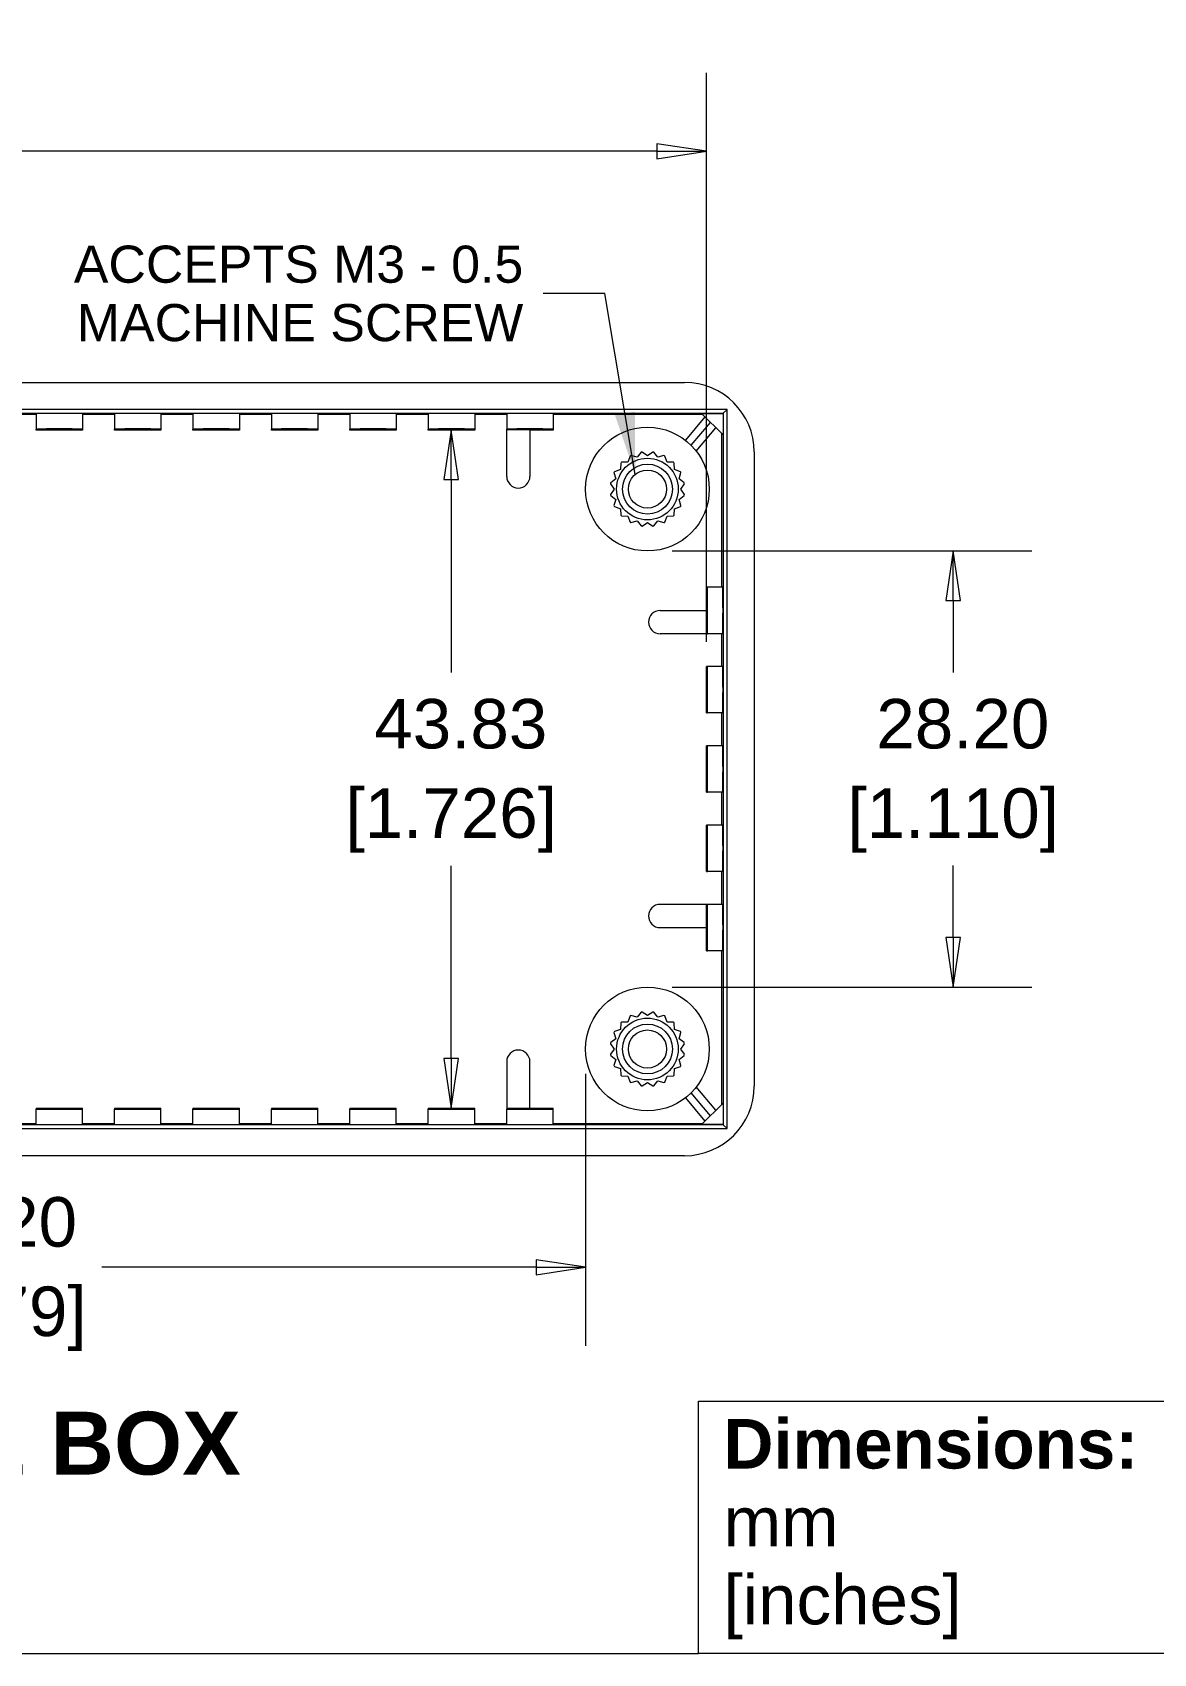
# Model space of a CAD drawing. Header units: millimetres. Extents: x 15 to 432, y 11 to 331.
# Drawn here: x 234.8 to 307.3, y 15.4 to 120.3 of the extents above; entities that cross this region are included whole.
import ezdxf

# ---------------------------------------------------------------- set-up
doc = ezdxf.new("R2010")
doc.units = ezdxf.units.MM
doc.header["$LTSCALE"] = 1.6
doc.layers.get('0').update_dxf_attribs({"lineweight": 25})
for name, color, linetype, lineweight in [('Dimension (ANSI)', 7, 'Continuous', 9), ('Sketch Geometry (ANSI)', 7, 'Continuous', 9), ('Symbol (ANSI)', 7, 'Continuous', 9), ('Visible (ANSI)', 7, 'Continuous', 9), ('Visible Narrow (ANSI)', 7, 'Continuous', 9)]:
    doc.layers.add(name, color=color, linetype=linetype, lineweight=lineweight)
doc.styles.add('Label Text (ANSI)', font='arialbd.ttf')
doc.styles.add('Note Text (ANSI)', font='arial.ttf')
doc.styles.add('Text Style20', font='arial.ttf')
doc.dimstyles.new('Default - mm (ANSI)', dxfattribs={"dimscale": 1.6, "dimtxt": 2, "dimasz": 2, "dimexe": 3.175, "dimexo": 1, "dimgap": 0.8, "dimtad": 0, "dimtih": 1, "dimtoh": 1, "dimrnd": 1e-08, "dimzin": 4, "dimdsep": 46, "dimtxsty": 'Note Text (ANSI)', "dimblk": 'Filled-1', "dimcen": 0.09, "dimdle": 10, "dimclrd": 256, "dimclre": 256, "dimclrt": 256, "dimadec": 1, "dimazin": 0, "dimtfac": 1.524, "dimtofl": 0, "dimtmove": 0, "dimatfit": 3, "dimfxl": 0, "dimtolj": 1, "dimtzin": 0, "dimlwd": -1, "dimlwe": -1, "dimarcsym": 0})
doc.dimstyles.new('Default - mm (ANSI)$7', dxfattribs={"dimscale": 1.6, "dimtxt": 2, "dimasz": 2.5, "dimexe": 3.175, "dimexo": 1, "dimgap": 0.8, "dimtad": 0, "dimtih": 1, "dimtoh": 1, "dimrnd": 1e-08, "dimzin": 4, "dimdsep": 46, "dimtxsty": 'Note Text (ANSI)', "dimblk": 'Filled-1', "dimcen": 0.09, "dimdle": 10, "dimclrd": 256, "dimclre": 256, "dimclrt": 256, "dimadec": 1, "dimazin": 0, "dimtfac": 1.524, "dimtofl": 0, "dimtmove": 0, "dimatfit": 3, "dimfxl": 0, "dimtolj": 1, "dimtzin": 0, "dimlwd": -1, "dimlwe": -1, "dimarcsym": 0})

# ---------------------------------------------------------------- blocks, each defined once
blk = doc.blocks.new('Title Blocks HAMMOND')
at = {"layer": 'Sketch Geometry (ANSI)'}
for p, q in [((173.942, 9.64), (173.942, 19.837)), ((173.942, 19.837), (193.212, 19.837)), ((9.353, 9.64), (173.942, 9.64)), ((193.212, 9.64), (173.942, 9.64))]:
    blk.add_line(p, q, dxfattribs=at)
at = {"layer": 'Symbol (ANSI)', "insert": (174.947, 14.667), "char_height": 2, "width": 30.72329, "attachment_point": 4, "line_spacing_factor": 0.944221, "style": 'Note Text (ANSI)'}
blk.add_mtext('\\fArial|b1|i0;\\H2.0000;Dimensions:\\fArial|b0|i0;\\H2.0000;\\Pmm\\P[inches]', dxfattribs=at)
at = {"layer": 'Symbol (ANSI)'}
for tag, p, height, style in [('<TITLE>_001', (231.514, 16.349), 5, 'Text Style20'), ('REV:_DD.MM.YYYY_001', (248.641, 6.925), 2, 'Note Text (ANSI)')]:
    blk.add_attdef(tag, p, '', height=height, dxfattribs=dict(at, style=style))
blk = doc.blocks.new('Filled-1')
at = {"color": 0}
for p, q in [((0, 0), (-1, 0.15)), ((-1, 0.15), (-1, -0.15)), ((-1, 0), (0, 0)), ((-1, -0.15), (0, 0))]:
    blk.add_line(p, q, dxfattribs=at)
at = {"color": 0, "flags": 128}
blk.add_lwpolyline([(-1, -0.15), (0, 0), (-1, 0.15), (-1, -0.15)], dxfattribs=at)
at = {"color": 0}
blk.add_solid([(-1, -0.15), (0, 0), (-1, 0.15), (-1, -0.15)], dxfattribs=at)
blk = doc.blocks.new('*D30')
at = {"layer": 'Defpoints', "color": 0, "transparency": 16777216}
for p in [(278.41, 112.57), (184.58, 79.25), (278.41, 79.25)]:
    blk.add_point(p, dxfattribs=at)
at = {"layer": 'Dimension (ANSI)', "transparency": 16777216}
for p, q in [((184.58, 80.85), (184.58, 117.65)), ((278.41, 80.85), (278.41, 117.65)), ((187.78, 112.57), (213.29, 112.57)), ((275.21, 112.57), (228.93, 112.57))]:
    blk.add_line(p, q, dxfattribs=at)
at = {"layer": 'Dimension (ANSI)', "transparency": 16777216, "xscale": 3.2, "yscale": 3.2, "zscale": 3.2, "rotation": 180}
blk.add_blockref('Filled-1', (184.58, 112.57), dxfattribs=at)
at = {"layer": 'Dimension (ANSI)', "transparency": 16777216, "xscale": 3.2, "yscale": 3.2, "zscale": 3.2}
blk.add_blockref('Filled-1', (278.41, 112.57), dxfattribs=at)
at = {"layer": 'Dimension (ANSI)', "transparency": 16777216, "char_height": 3.2, "attachment_point": 5, "style": 'Note Text (ANSI)'}
for s, insert in [('\\A1; 93.83', (221.11, 115.48)), ('\\A1;[3.694]', (221.11, 109.24))]:
    blk.add_mtext(s, dxfattribs=dict(at, insert=insert))
blk = doc.blocks.new('*D31')
at = {"layer": 'Defpoints', "color": 0, "transparency": 16777216}
for p in [(260.43, 94.55), (260.43, 50.71), (261.91, 50.71)]:
    blk.add_point(p, dxfattribs=at)
at = {"layer": 'Dimension (ANSI)', "transparency": 16777216}
for p, q in [((261.91, 91.35), (261.91, 78.88)), ((261.91, 53.91), (261.91, 66.38))]:
    blk.add_line(p, q, dxfattribs=at)
at = {"layer": 'Dimension (ANSI)', "transparency": 16777216, "xscale": 3.2, "yscale": 3.2, "zscale": 3.2}
for p, rotation in [((261.91, 94.55), 90), ((261.91, 50.71), 270)]:
    blk.add_blockref('Filled-1', p, dxfattribs=dict(at, rotation=rotation))
at = {"layer": 'Dimension (ANSI)', "transparency": 16777216, "char_height": 3.2, "attachment_point": 5, "style": 'Note Text (ANSI)'}
for s, insert in [('\\A1; 43.83', (261.91, 75.54)), ('\\A1;[1.726]', (261.91, 69.3))]:
    blk.add_mtext(s, dxfattribs=dict(at, insert=insert))
blk = doc.blocks.new('*D32')
at = {"layer": 'Defpoints', "color": 0, "transparency": 16777216}
for p in [(274.6, 86.73), (274.6, 58.53), (294.37, 58.53)]:
    blk.add_point(p, dxfattribs=at)
at = {"layer": 'Dimension (ANSI)', "transparency": 16777216}
for p, q in [((276.2, 86.73), (299.45, 86.73)), ((294.37, 83.53), (294.37, 78.87)), ((294.37, 61.73), (294.37, 66.39)), ((276.2, 58.53), (299.45, 58.53))]:
    blk.add_line(p, q, dxfattribs=at)
at = {"layer": 'Dimension (ANSI)', "transparency": 16777216, "xscale": 3.2, "yscale": 3.2, "zscale": 3.2}
for p, rotation in [((294.37, 86.73), 90), ((294.37, 58.53), 270)]:
    blk.add_blockref('Filled-1', p, dxfattribs=dict(at, rotation=rotation))
at = {"layer": 'Dimension (ANSI)', "transparency": 16777216, "char_height": 3.2, "attachment_point": 5, "style": 'Note Text (ANSI)'}
for s, insert in [('\\A1; 28.20', (294.37, 75.54)), ('\\A1;[1.110]', (294.37, 69.3))]:
    blk.add_mtext(s, dxfattribs=dict(at, insert=insert))
blk = doc.blocks.new('*D33')
at = {"layer": 'Defpoints', "color": 0, "transparency": 16777216}
for p in [(192.4, 54.53), (270.6, 54.53), (192.4, 40.42)]:
    blk.add_point(p, dxfattribs=at)
at = {"layer": 'Dimension (ANSI)', "transparency": 16777216}
for p, q in [((192.4, 52.93), (192.4, 35.34)), ((270.6, 52.93), (270.6, 35.34)), ((195.6, 40.42), (223.68, 40.42)), ((267.4, 40.42), (239.32, 40.42))]:
    blk.add_line(p, q, dxfattribs=at)
at = {"layer": 'Dimension (ANSI)', "transparency": 16777216, "xscale": 3.2, "yscale": 3.2, "zscale": 3.2, "rotation": 180}
blk.add_blockref('Filled-1', (192.4, 40.42), dxfattribs=at)
at = {"layer": 'Dimension (ANSI)', "transparency": 16777216, "xscale": 3.2, "yscale": 3.2, "zscale": 3.2}
blk.add_blockref('Filled-1', (270.6, 40.42), dxfattribs=at)
at = {"layer": 'Dimension (ANSI)', "transparency": 16777216, "char_height": 3.2, "attachment_point": 5, "style": 'Note Text (ANSI)'}
for s, insert in [('\\A1; 78.20', (231.5, 43.33)), ('\\A1;[3.079]', (231.5, 37.09))]:
    blk.add_mtext(s, dxfattribs=dict(at, insert=insert))

msp = doc.modelspace()

# ---------------------------------------------------------------- linework, layer by layer
at = {"layer": 'Visible (ANSI)'}
for p, q in [((185.998, 97.63), (276.998, 97.63)), ((235.069, 95.547), (232.998, 95.547)), ((235.069, 95.61), (235.069, 94.61)), ((238.069, 95.61), (238.069, 94.61)), ((240.14, 95.547), (238.069, 95.547)), ((240.14, 95.61), (240.14, 94.61)), ((243.14, 95.61), (243.14, 94.61)), ((245.212, 95.547), (243.14, 95.547)), ((245.212, 95.61), (245.212, 94.61)), ((248.212, 95.61), (248.212, 94.61)), ((250.283, 95.547), (248.212, 95.547)), ((250.283, 95.61), (250.283, 94.61)), ((253.283, 95.61), (253.283, 94.61)), ((255.355, 95.547), (253.283, 95.547)), ((255.355, 95.61), (255.355, 94.61)), ((258.355, 95.61), (258.355, 94.61)), ((260.426, 95.547), (258.355, 95.547)), ((260.426, 95.61), (260.426, 94.61)), ((263.426, 95.61), (263.426, 94.61)), ((265.498, 95.547), (263.426, 95.547)), ((265.498, 95.61), (265.498, 94.61)), ((268.498, 95.61), (268.498, 94.61)), ((278.166, 95.547), (268.498, 95.547)), ((278.314, 95.399), (277.05, 93.889)), ((278.096, 95.617), (279.485, 95.617)), ((278.096, 95.617), (279.485, 94.228)), ((279.496, 95.629), (279.485, 95.617)), ((279.485, 95.617), (279.485, 94.228)), ((279.496, 95.629), (279.746, 95.879)), ((235.069, 94.547), (235.069, 94.61)), ((238.069, 94.547), (235.069, 94.547)), ((238.069, 94.61), (238.069, 94.547)), ((240.14, 94.547), (240.14, 94.61)), ((243.14, 94.547), (240.14, 94.547)), ((243.14, 94.61), (243.14, 94.547)), ((245.212, 94.547), (245.212, 94.61)), ((248.212, 94.547), (245.212, 94.547)), ((248.212, 94.61), (248.212, 94.547)), ((250.283, 94.547), (250.283, 94.61)), ((253.283, 94.547), (250.283, 94.547)), ((253.283, 94.61), (253.283, 94.547)), ((255.355, 94.547), (255.355, 94.61)), ((258.355, 94.547), (255.355, 94.547)), ((258.355, 94.61), (258.355, 94.547)), ((260.426, 94.547), (260.426, 94.61)), ((263.426, 94.547), (260.426, 94.547)), ((263.426, 94.61), (263.426, 94.547)), ((265.498, 94.558), (265.498, 94.61)), ((266.998, 94.558), (265.498, 94.558)), ((265.498, 91.547), (265.498, 94.558)), ((266.998, 94.558), (266.998, 91.547)), ((268.498, 94.547), (266.998, 94.547)), ((268.498, 94.61), (268.498, 94.547)), ((277.757, 93.182), (279.021, 94.692)), ((279.415, 84.38), (279.415, 94.298)), ((272.868, 92.412), (272.851, 91.999)), ((273.329, 92.476), (272.915, 92.46)), ((273.472, 92.864), (273.329, 92.476)), ((273.93, 92.783), (273.532, 92.895)), ((274.187, 93.107), (273.93, 92.783)), ((274.598, 92.889), (274.254, 93.118)), ((274.942, 93.118), (274.598, 92.889)), ((275.265, 92.783), (275.008, 93.107)), ((275.663, 92.895), (275.265, 92.783)), ((275.867, 92.476), (275.723, 92.864)), ((276.28, 92.46), (275.867, 92.476)), ((276.344, 91.999), (276.328, 92.412)), ((281.498, 93.13), (281.498, 52.13)), ((272.544, 91.397), (272.22, 91.14)), ((272.432, 91.795), (272.544, 91.397)), ((272.851, 91.999), (272.463, 91.855)), ((276.732, 91.855), (276.344, 91.999)), ((276.651, 91.397), (276.763, 91.795)), ((276.975, 91.14), (276.651, 91.397)), ((272.209, 91.074), (272.439, 90.73)), ((272.439, 90.73), (272.209, 90.386)), ((272.22, 90.319), (272.544, 90.062)), ((276.651, 90.062), (276.975, 90.319)), ((276.757, 90.73), (276.986, 91.074)), ((276.986, 90.386), (276.757, 90.73)), ((272.544, 90.062), (272.432, 89.664)), ((272.463, 89.604), (272.851, 89.461)), ((272.851, 89.461), (272.868, 89.047)), ((276.328, 89.047), (276.344, 89.461)), ((276.344, 89.461), (276.732, 89.604)), ((276.763, 89.664), (276.651, 90.062)), ((272.915, 89), (273.329, 88.983)), ((273.329, 88.983), (273.472, 88.595)), ((273.532, 88.564), (273.93, 88.676)), ((273.93, 88.676), (274.187, 88.352)), ((274.254, 88.341), (274.598, 88.571)), ((274.598, 88.571), (274.942, 88.341)), ((275.008, 88.352), (275.265, 88.676)), ((275.265, 88.676), (275.663, 88.564)), ((275.723, 88.595), (275.867, 88.983)), ((275.867, 88.983), (276.28, 89)), ((278.415, 82.88), (278.415, 84.38)), ((278.477, 84.38), (278.415, 84.38)), ((279.477, 84.38), (278.477, 84.38)), ((275.415, 82.88), (278.426, 82.88)), ((278.426, 81.38), (278.426, 82.88)), ((278.426, 81.38), (275.415, 81.38)), ((278.426, 81.38), (278.477, 81.38)), ((279.477, 81.38), (278.477, 81.38)), ((279.415, 79.255), (279.415, 81.38)), ((278.415, 76.255), (278.415, 79.255)), ((278.477, 79.255), (278.415, 79.255)), ((279.477, 79.255), (278.477, 79.255)), ((278.415, 76.255), (278.477, 76.255)), ((279.477, 76.255), (278.477, 76.255)), ((279.415, 74.13), (279.415, 76.255)), ((278.415, 71.13), (278.415, 74.13)), ((278.477, 74.13), (278.415, 74.13)), ((279.477, 74.13), (278.477, 74.13)), ((278.415, 71.13), (278.477, 71.13)), ((279.477, 71.13), (278.477, 71.13)), ((279.415, 69.005), (279.415, 71.13)), ((278.415, 66.005), (278.415, 69.005)), ((278.477, 69.005), (278.415, 69.005)), ((279.477, 69.005), (278.477, 69.005)), ((278.415, 66.005), (278.477, 66.005)), ((279.477, 66.005), (278.477, 66.005)), ((279.415, 63.88), (279.415, 66.005)), ((278.426, 63.88), (275.415, 63.88)), ((278.477, 63.88), (278.426, 63.88)), ((278.426, 62.38), (278.426, 63.88)), ((279.477, 63.88), (278.477, 63.88)), ((275.415, 62.38), (278.426, 62.38)), ((278.415, 60.88), (278.415, 62.38)), ((278.415, 60.88), (278.477, 60.88)), ((279.477, 60.88), (278.477, 60.88)), ((279.415, 50.961), (279.415, 60.88)), ((273.472, 56.664), (273.329, 56.276)), ((273.93, 56.583), (273.532, 56.695)), ((274.187, 56.907), (273.93, 56.583)), ((274.598, 56.689), (274.254, 56.918)), ((274.942, 56.918), (274.598, 56.689)), ((275.265, 56.583), (275.008, 56.907)), ((275.663, 56.695), (275.265, 56.583)), ((275.867, 56.276), (275.723, 56.664)), ((272.432, 55.595), (272.544, 55.197)), ((272.851, 55.799), (272.463, 55.655)), ((272.868, 56.212), (272.851, 55.799)), ((273.329, 56.276), (272.915, 56.26)), ((276.28, 56.26), (275.867, 56.276)), ((276.344, 55.799), (276.328, 56.212)), ((276.732, 55.655), (276.344, 55.799)), ((276.651, 55.197), (276.763, 55.595)), ((272.209, 54.874), (272.439, 54.53)), ((272.439, 54.53), (272.209, 54.186)), ((272.544, 55.197), (272.22, 54.94)), ((276.975, 54.94), (276.651, 55.197)), ((276.757, 54.53), (276.986, 54.874)), ((276.986, 54.186), (276.757, 54.53)), ((265.498, 53.713), (265.498, 50.702)), ((266.998, 50.702), (266.998, 53.713)), ((272.22, 54.119), (272.544, 53.862)), ((272.544, 53.862), (272.432, 53.464)), ((276.651, 53.862), (276.975, 54.119)), ((276.763, 53.464), (276.651, 53.862)), ((272.463, 53.404), (272.851, 53.261)), ((272.851, 53.261), (272.868, 52.847)), ((272.915, 52.8), (273.329, 52.783)), ((273.329, 52.783), (273.472, 52.395)), ((273.532, 52.364), (273.93, 52.476)), ((273.93, 52.476), (274.187, 52.152)), ((275.008, 52.152), (275.265, 52.476)), ((275.265, 52.476), (275.663, 52.364)), ((275.723, 52.395), (275.867, 52.783)), ((275.867, 52.783), (276.28, 52.8)), ((276.328, 52.847), (276.344, 53.261)), ((276.344, 53.261), (276.732, 53.404)), ((274.254, 52.141), (274.598, 52.371)), ((274.598, 52.371), (274.942, 52.141)), ((277.05, 51.37), (278.314, 49.861)), ((279.021, 50.568), (277.757, 52.077)), ((235.069, 50.713), (238.069, 50.713)), ((235.069, 50.713), (235.069, 50.65)), ((235.069, 49.65), (235.069, 50.65)), ((238.069, 50.65), (238.069, 50.713)), ((238.069, 49.65), (238.069, 50.65)), ((240.14, 50.713), (243.14, 50.713)), ((240.14, 50.713), (240.14, 50.65)), ((240.14, 49.65), (240.14, 50.65)), ((243.14, 50.65), (243.14, 50.713)), ((243.14, 49.65), (243.14, 50.65)), ((245.212, 50.713), (248.212, 50.713)), ((245.212, 50.713), (245.212, 50.65)), ((245.212, 49.65), (245.212, 50.65)), ((248.212, 50.65), (248.212, 50.713)), ((248.212, 49.65), (248.212, 50.65)), ((250.283, 50.713), (253.283, 50.713)), ((250.283, 50.713), (250.283, 50.65)), ((250.283, 49.65), (250.283, 50.65)), ((253.283, 50.65), (253.283, 50.713)), ((253.283, 49.65), (253.283, 50.65)), ((255.355, 50.713), (258.355, 50.713)), ((255.355, 50.713), (255.355, 50.65)), ((255.355, 49.65), (255.355, 50.65)), ((258.355, 50.65), (258.355, 50.713)), ((258.355, 49.65), (258.355, 50.65)), ((260.426, 50.713), (263.426, 50.713)), ((260.426, 50.713), (260.426, 50.65)), ((260.426, 49.65), (260.426, 50.65)), ((263.426, 50.65), (263.426, 50.713)), ((263.426, 49.65), (263.426, 50.65)), ((265.498, 50.702), (266.998, 50.702)), ((265.498, 50.702), (265.498, 50.65)), ((265.498, 49.65), (265.498, 50.65)), ((266.998, 50.713), (268.498, 50.713)), ((268.498, 50.65), (268.498, 50.713)), ((268.498, 49.65), (268.498, 50.65)), ((278.096, 49.642), (279.485, 51.032)), ((279.485, 51.032), (279.485, 49.642)), ((232.998, 49.713), (235.069, 49.713)), ((238.069, 49.713), (240.14, 49.713)), ((243.14, 49.713), (245.212, 49.713)), ((248.212, 49.713), (250.283, 49.713)), ((253.283, 49.713), (255.355, 49.713)), ((258.355, 49.713), (260.426, 49.713)), ((263.426, 49.713), (265.498, 49.713)), ((268.498, 49.713), (278.166, 49.713)), ((279.485, 49.642), (278.096, 49.642)), ((279.496, 49.631), (279.485, 49.642)), ((279.746, 49.381), (279.496, 49.631)), ((276.998, 47.63), (185.998, 47.63))]:
    msp.add_line(p, q, dxfattribs=at)
for centre, radius in [((274.598, 90.73), 4), ((274.598, 90.73), 1.994), ((274.598, 90.73), 1.613), ((274.598, 90.73), 1.232), ((274.598, 54.53), 4), ((274.598, 54.53), 1.994), ((274.598, 54.53), 1.613), ((274.598, 54.53), 1.232)]:
    msp.add_circle(centre, radius, dxfattribs=at)
for centre, radius, start, end in [((274.598, 90.73), 2.413, 134.19668, 135.80332), ((274.598, 90.73), 2.413, 116.19668, 117.80332), ((274.598, 90.73), 2.413, 98.19668, 99.80332), ((274.598, 90.73), 2.413, 80.19668, 81.80332), ((274.598, 90.73), 2.413, 62.19668, 63.80332), ((274.598, 90.73), 2.413, 44.19668, 45.80332), ((266.248, 91.547), 0.75, 180, 0), ((274.598, 90.73), 2.413, 152.19668, 153.80332), ((274.598, 90.73), 2.413, 26.19668, 27.80332), ((274.598, 90.73), 2.413, 170.19668, 171.80332), ((274.598, 90.73), 2.413, 188.19668, 189.80332), ((274.598, 90.73), 2.413, 8.19668, 9.80332), ((274.598, 90.73), 2.413, 350.19668, 351.80332), ((274.598, 90.73), 2.413, 206.19668, 207.80332), ((274.598, 90.73), 2.413, 332.19668, 333.80332), ((274.598, 90.73), 2.413, 224.19668, 225.80332), ((274.598, 90.73), 2.413, 242.19668, 243.80332), ((274.598, 90.73), 2.413, 260.19668, 261.80332), ((274.598, 90.73), 2.413, 278.19668, 279.80332), ((274.598, 90.73), 2.413, 296.19668, 297.80332), ((274.598, 90.73), 2.413, 314.19668, 315.80332), ((275.415, 82.13), 0.75, 90, 270), ((275.415, 63.13), 0.75, 90, 270), ((274.598, 54.53), 2.413, 116.19668, 117.80332), ((274.598, 54.53), 2.413, 98.19668, 99.80332), ((274.598, 54.53), 2.413, 80.19668, 81.80332), ((274.598, 54.53), 2.413, 62.19668, 63.80332), ((274.598, 54.53), 2.413, 152.19668, 153.80332), ((274.598, 54.53), 2.413, 134.19668, 135.80332), ((274.598, 54.53), 2.413, 44.19668, 45.80332), ((274.598, 54.53), 2.413, 26.19668, 27.80332), ((274.598, 54.53), 2.413, 170.19668, 171.80332), ((274.598, 54.53), 2.413, 8.19668, 9.80332), ((266.248, 53.713), 0.75, 0, 180), ((274.598, 54.53), 2.413, 188.19668, 189.80332), ((274.598, 54.53), 2.413, 206.19668, 207.80332), ((274.598, 54.53), 2.413, 332.19668, 333.80332), ((274.598, 54.53), 2.413, 350.19668, 351.80332), ((274.598, 54.53), 2.413, 224.19668, 225.80332), ((274.598, 54.53), 2.413, 314.19668, 315.80332), ((274.598, 54.53), 2.413, 242.19668, 243.80332), ((274.598, 54.53), 2.413, 260.19668, 261.80332), ((274.598, 54.53), 2.413, 278.19668, 279.80332), ((274.598, 54.53), 2.413, 296.19668, 297.80332)]:
    msp.add_arc(centre, radius, start, end, dxfattribs=at)
for centre, major_axis, ratio, start_param, end_param in [((276.998, 93.13), (3.182, 3.182), 0.999981, 5.4977967, 7.068574), ((236.569, 95.61), (-1.5, 0), 0.0043633, 3.1415927, 6.2831853), ((241.64, 95.61), (-1.5, 0), 0.0043633, 3.1415927, 6.2831853), ((246.712, 95.61), (-1.5, 0), 0.0043633, 3.1415927, 6.2831853), ((251.783, 95.61), (-1.5, 0), 0.0043633, 3.1415927, 6.2831853), ((256.855, 95.61), (-1.5, 0), 0.0043633, 3.1415927, 6.2831853), ((261.926, 95.61), (-1.5, 0), 0.0043633, 3.1415927, 6.2831853), ((266.998, 95.61), (-1.5, 0), 0.0043633, 3.1415927, 6.2831853), ((236.569, 94.61), (-1.5, 0), 0.0043633, 3.1415927, 6.2831853), ((241.64, 94.61), (-1.5, 0), 0.0043633, 3.1415927, 6.2831853), ((246.712, 94.61), (-1.5, 0), 0.0043633, 3.1415927, 6.2831853), ((251.783, 94.61), (-1.5, 0), 0.0043633, 3.1415927, 6.2831853), ((256.855, 94.61), (-1.5, 0), 0.0043633, 3.1415927, 6.2831853), ((261.926, 94.61), (-1.5, 0), 0.0043633, 3.1415927, 6.2831853), ((266.998, 94.61), (-1.5, 0), 0.0043633, 3.1415927, 6.2831853), ((278.477, 82.88), (0, -1.5), 0.0043633, 0, 3.1415927), ((279.477, 82.88), (0, 1.5), 0.0043633, 3.1415927, 6.2831853), ((278.477, 77.755), (0, -1.5), 0.0043633, 0, 3.1415927), ((279.477, 77.755), (0, 1.5), 0.0043633, 3.1415927, 6.2831853), ((278.477, 72.63), (0, -1.5), 0.0043633, 0, 3.1415927), ((279.477, 72.63), (0, 1.5), 0.0043633, 3.1415927, 6.2831853), ((278.477, 67.505), (0, -1.5), 0.0043633, 0, 3.1415927), ((279.477, 67.505), (0, 1.5), 0.0043633, 3.1415927, 6.2831853), ((278.477, 62.38), (0, -1.5), 0.0043633, 0, 3.1415927), ((279.477, 62.38), (0, 1.5), 0.0043633, 3.1415927, 6.2831853), ((276.998, 52.13), (3.182, -3.182), 0.999981, 5.4977967, 7.068574), ((236.569, 50.65), (-1.5, 0), 0.0043633, 0, 3.1415927), ((241.64, 50.65), (-1.5, 0), 0.0043633, 0, 3.1415927), ((246.712, 50.65), (-1.5, 0), 0.0043633, 0, 3.1415927), ((251.783, 50.65), (-1.5, 0), 0.0043633, 0, 3.1415927), ((256.855, 50.65), (-1.5, 0), 0.0043633, 0, 3.1415927), ((261.926, 50.65), (-1.5, 0), 0.0043633, 0, 3.1415927), ((266.998, 50.65), (-1.5, 0), 0.0043633, 0, 3.1415927), ((236.569, 49.65), (1.5, 0), 0.0043633, 3.1415927, 6.2831853), ((241.64, 49.65), (1.5, 0), 0.0043633, 3.1415927, 6.2831853), ((246.712, 49.65), (1.5, 0), 0.0043633, 3.1415927, 6.2831853), ((251.783, 49.65), (1.5, 0), 0.0043633, 3.1415927, 6.2831853), ((256.855, 49.65), (1.5, 0), 0.0043633, 3.1415927, 6.2831853), ((261.926, 49.65), (1.5, 0), 0.0043633, 3.1415927, 6.2831853), ((266.998, 49.65), (1.5, 0), 0.0043633, 3.1415927, 6.2831853)]:
    msp.add_ellipse(centre, major_axis=major_axis, ratio=ratio, start_param=start_param, end_param=end_param, dxfattribs=at)
at = {"layer": 'Visible Narrow (ANSI)'}
for p, q in [((279.746, 95.879), (183.249, 95.879)), ((183.499, 95.629), (279.496, 95.629)), ((279.496, 95.629), (279.496, 49.631)), ((279.746, 49.381), (279.746, 95.879)), ((277.425, 93.559), (278.669, 95.044)), ((278.669, 50.216), (277.425, 51.701)), ((183.249, 49.381), (279.746, 49.381)), ((279.496, 49.631), (183.499, 49.631))]:
    msp.add_line(p, q, dxfattribs=at)

# ---------------------------------------------------------------- block references
at = {"xscale": 1.6, "yscale": 1.6, "zscale": 1.6}
msp.add_blockref('Title Blocks HAMMOND', (-0.398, 0.02), dxfattribs=at)

# ---------------------------------------------------------------- texts
at = {"layer": 'Symbol (ANSI)', "insert": (266.569, 103.365), "char_height": 2.4, "width": 29.06708, "attachment_point": 6, "line_spacing_factor": 0.944221, "style": 'Note Text (ANSI)'}
msp.add_mtext('\\fArial|b0|i0;\\H2.4000;ACCEPTS M3 - 0.5\\PMACHINE SCREW', dxfattribs=at)
at = {"layer": 'Symbol (ANSI)', "insert": (215.496, 26.957), "char_height": 4.064, "attachment_point": 7, "style": 'Label Text (ANSI)'}
msp.add_mtext('INSIDE BOX', dxfattribs=at)

# ---------------------------------------------------------------- dimensions: what is measured, and where the dimension line sits
at = {"layer": 'Dimension (ANSI)'}
for base, p1, p2, angle, text, override, picture, middle in [((278.4146, 112.5676), (184.5805, 79.2546), (278.4146, 79.2546), 180, ' <>\\X[3.694]', {"dimgap": 0.8, "dimtih": 0, "dimtoh": 0, "dimdec": 2, "dimpost": '\\X', "dimtol": 0, "dimlim": 0, "dimtp": 0, "dimtm": 0, "dimtdec": 2, "dimatfit": 1}, '*D30', (221.1133, 112.5676)), ((261.912, 50.713), (260.426, 94.547), (260.426, 50.713), 90, ' <>\\X[1.726]', {"dimgap": 0.8, "dimdec": 2, "dimpost": '\\X', "dimse1": 1, "dimse2": 1, "dimtol": 0, "dimlim": 0, "dimtp": 0, "dimtm": 0, "dimtdec": 2, "dimatfit": 1}, '*D31', (261.912, 72.63)), ((294.368, 58.53), (274.598, 86.73), (274.598, 58.53), 90, ' <>\\X[1.110]', {"dimgap": 0.8, "dimdec": 2, "dimpost": '\\X', "dimtol": 0, "dimlim": 0, "dimtp": 0, "dimtm": 0, "dimtdec": 2, "dimatfit": 1}, '*D32', (294.368, 72.63)), ((192.398, 40.416), (270.598, 54.53), (192.398, 54.53), 180, ' <>\\X[3.079]', {"dimgap": 0.8, "dimtih": 0, "dimtoh": 0, "dimdec": 2, "dimpost": '\\X', "dimtol": 0, "dimlim": 0, "dimtp": 0, "dimtm": 0, "dimtdec": 2, "dimatfit": 1}, '*D33', (231.498, 40.416))]:
    dim = msp.add_linear_dim(base=base, p1=p1, p2=p2, angle=angle, text=text, dimstyle='Default - mm (ANSI)', override=override, dxfattribs=at)
    dim.commit()
    dim.dimension.update_dxf_attribs({"geometry": picture, "text_midpoint": middle, "dimtype": 160})

# ---------------------------------------------------------------- leaders
at = {"layer": 'Symbol (ANSI)', "annotation_type": 0, "has_hookline": 1, "hookline_direction": 1, "text_width": 28.931}
msp.add_leader([(273.807, 91.674), (271.849, 103.365), (267.849, 103.365)], dimstyle='Default - mm (ANSI)$7', override={"dimtad": 0}, dxfattribs=at)

doc.saveas('drawing.dxf')
